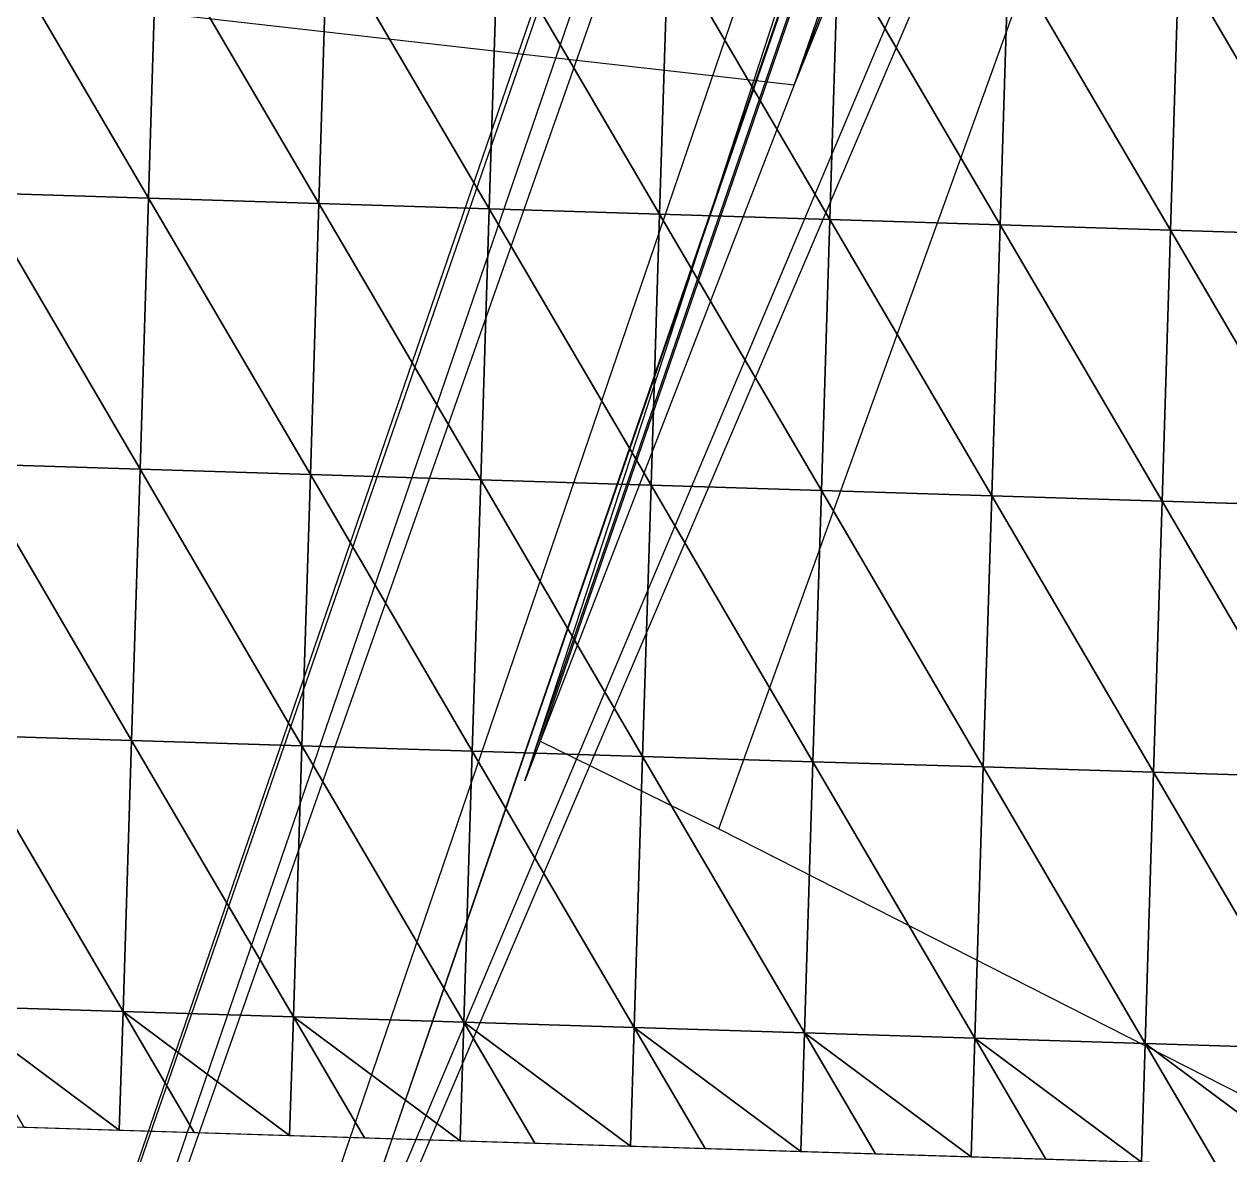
# Model space of a CAD drawing. Extents: x -1515 to 3065, y -1614 to 5536.
# Drawn here: x -849.3 to -509.8, y -980.6 to -662.1 of the extents above; entities that cross this region are included whole.
import ezdxf

# ---------------------------------------------------------------- set-up
doc = ezdxf.new("R2010")
doc.units = 0
doc.header["$MEASUREMENT"] = 0
doc.layers.get('0').update_dxf_attribs({"linetype": 'CONTINUOUS'})
for name, color, linetype in [('0710400000', 7, 'CONTINUOUS'), ('___', 6, 'CONTINUOUS'), ('GOOGLE_EARTH_SNAPSHOT', 72, 'CONTINUOUS'), ('GOOGLE_EARTH_TERRAIN', 142, 'CONTINUOUS')]:
    doc.layers.add(name, color=color, linetype=linetype)

# ---------------------------------------------------------------- blocks, each defined once
blk = doc.blocks.new('GOOGLE_EARTH_TERRAIN')
at = {"color": 8}
mesh = blk.add_polyface(dxfattribs=at)
corners = [(-814.28, -711.12, -1.96), (-859.85, -633.28, -3.96), (-862.24, -709.62, -3.96)]
mesh.append_faces([[corners[k] for k in face] for face in [(0, 1, 2)]], dxfattribs={"color": 8})
mesh = blk.add_polyface(dxfattribs=at)
corners = [(-811.89, -634.78, -2.96), (-859.85, -633.28, -3.96), (-814.28, -711.12, -1.96)]
mesh.append_faces([[corners[k] for k in face] for face in [(0, 1, 2)]], dxfattribs={"color": 8})
mesh = blk.add_polyface(dxfattribs=at)
corners = [(-766.32, -712.63, -0.96), (-811.89, -634.78, -2.96), (-814.28, -711.12, -1.96)]
mesh.append_faces([[corners[k] for k in face] for face in [(0, 1, 2)]], dxfattribs={"color": 8})
mesh = blk.add_polyface(dxfattribs=at)
corners = [(-763.93, -636.28, -2.96), (-811.89, -634.78, -2.96), (-766.32, -712.63, -0.96)]
mesh.append_faces([[corners[k] for k in face] for face in [(0, 1, 2)]], dxfattribs={"color": 8})
mesh = blk.add_polyface(dxfattribs=at)
corners = [(-718.36, -714.13, -1.96), (-763.93, -636.28, -2.96), (-766.32, -712.63, -0.96)]
mesh.append_faces([[corners[k] for k in face] for face in [(0, 1, 2)]], dxfattribs={"color": 8})
mesh = blk.add_polyface(dxfattribs=at)
corners = [(-715.97, -637.78, -2.96), (-763.93, -636.28, -2.96), (-718.36, -714.13, -1.96)]
mesh.append_faces([[corners[k] for k in face] for face in [(0, 1, 2)]], dxfattribs={"color": 8})
mesh = blk.add_polyface(dxfattribs=at)
corners = [(-670.4, -715.63, -1.96), (-715.97, -637.78, -2.96), (-718.36, -714.13, -1.96)]
mesh.append_faces([[corners[k] for k in face] for face in [(0, 1, 2)]], dxfattribs={"color": 8})
mesh = blk.add_polyface(dxfattribs=at)
corners = [(-668.01, -639.28, -2.96), (-715.97, -637.78, -2.96), (-670.4, -715.63, -1.96)]
mesh.append_faces([[corners[k] for k in face] for face in [(0, 1, 2)]], dxfattribs={"color": 8})
mesh = blk.add_polyface(dxfattribs=at)
corners = [(-622.44, -717.13, -2.96), (-668.01, -639.28, -2.96), (-670.4, -715.63, -1.96)]
mesh.append_faces([[corners[k] for k in face] for face in [(0, 1, 2)]], dxfattribs={"color": 8})
mesh = blk.add_polyface(dxfattribs=at)
corners = [(-620.06, -640.78, -3.96), (-668.01, -639.28, -2.96), (-622.44, -717.13, -2.96)]
mesh.append_faces([[corners[k] for k in face] for face in [(0, 1, 2)]], dxfattribs={"color": 8})
mesh = blk.add_polyface(dxfattribs=at)
corners = [(-574.48, -718.63, -2.96), (-620.06, -640.78, -3.96), (-622.44, -717.13, -2.96)]
mesh.append_faces([[corners[k] for k in face] for face in [(0, 1, 2)]], dxfattribs={"color": 8})
mesh = blk.add_polyface(dxfattribs=at)
corners = [(-572.1, -642.28, -3.96), (-620.06, -640.78, -3.96), (-574.48, -718.63, -2.96)]
mesh.append_faces([[corners[k] for k in face] for face in [(0, 1, 2)]], dxfattribs={"color": 8})
mesh = blk.add_polyface(dxfattribs=at)
corners = [(-526.53, -720.13, -2.96), (-572.1, -642.28, -3.96), (-574.48, -718.63, -2.96)]
mesh.append_faces([[corners[k] for k in face] for face in [(0, 1, 2)]], dxfattribs={"color": 8})
mesh = blk.add_polyface(dxfattribs=at)
corners = [(-524.14, -643.78, -3.96), (-572.1, -642.28, -3.96), (-526.53, -720.13, -2.96)]
mesh.append_faces([[corners[k] for k in face] for face in [(0, 1, 2)]], dxfattribs={"color": 8})
mesh = blk.add_polyface(dxfattribs=at)
corners = [(-478.57, -721.62, -2.96), (-524.14, -643.78, -3.96), (-526.53, -720.13, -2.96)]
mesh.append_faces([[corners[k] for k in face] for face in [(0, 1, 2)]], dxfattribs={"color": 8})
mesh = blk.add_polyface(dxfattribs=at)
corners = [(-476.18, -645.28, -3.96), (-524.14, -643.78, -3.96), (-478.57, -721.62, -2.96)]
mesh.append_faces([[corners[k] for k in face] for face in [(0, 1, 2)]], dxfattribs={"color": 8})
mesh = blk.add_polyface(dxfattribs=at)
corners = [(-816.67, -787.47, -1.96), (-862.24, -709.62, -3.96), (-864.63, -785.97, -2.96)]
mesh.append_faces([[corners[k] for k in face] for face in [(0, 1, 2)]], dxfattribs={"color": 8})
mesh = blk.add_polyface(dxfattribs=at)
corners = [(-814.28, -711.12, -1.96), (-862.24, -709.62, -3.96), (-816.67, -787.47, -1.96)]
mesh.append_faces([[corners[k] for k in face] for face in [(0, 1, 2)]], dxfattribs={"color": 8})
mesh = blk.add_polyface(dxfattribs=at)
corners = [(-768.71, -788.97, -0.96), (-814.28, -711.12, -1.96), (-816.67, -787.47, -1.96)]
mesh.append_faces([[corners[k] for k in face] for face in [(0, 1, 2)]], dxfattribs={"color": 8})
mesh = blk.add_polyface(dxfattribs=at)
corners = [(-766.32, -712.63, -0.96), (-814.28, -711.12, -1.96), (-768.71, -788.97, -0.96)]
mesh.append_faces([[corners[k] for k in face] for face in [(0, 1, 2)]], dxfattribs={"color": 8})
mesh = blk.add_polyface(dxfattribs=at)
corners = [(-720.75, -790.47, -0.96), (-766.32, -712.63, -0.96), (-768.71, -788.97, -0.96)]
mesh.append_faces([[corners[k] for k in face] for face in [(0, 1, 2)]], dxfattribs={"color": 8})
mesh = blk.add_polyface(dxfattribs=at)
corners = [(-718.36, -714.13, -1.96), (-766.32, -712.63, -0.96), (-720.75, -790.47, -0.96)]
mesh.append_faces([[corners[k] for k in face] for face in [(0, 1, 2)]], dxfattribs={"color": 8})
mesh = blk.add_polyface(dxfattribs=at)
corners = [(-672.79, -791.97, -1.96), (-718.36, -714.13, -1.96), (-720.75, -790.47, -0.96)]
mesh.append_faces([[corners[k] for k in face] for face in [(0, 1, 2)]], dxfattribs={"color": 8})
mesh = blk.add_polyface(dxfattribs=at)
corners = [(-670.4, -715.63, -1.96), (-718.36, -714.13, -1.96), (-672.79, -791.97, -1.96)]
mesh.append_faces([[corners[k] for k in face] for face in [(0, 1, 2)]], dxfattribs={"color": 8})
mesh = blk.add_polyface(dxfattribs=at)
corners = [(-624.83, -793.47, -1.96), (-670.4, -715.63, -1.96), (-672.79, -791.97, -1.96)]
mesh.append_faces([[corners[k] for k in face] for face in [(0, 1, 2)]], dxfattribs={"color": 8})
mesh = blk.add_polyface(dxfattribs=at)
corners = [(-622.44, -717.13, -2.96), (-670.4, -715.63, -1.96), (-624.83, -793.47, -1.96)]
mesh.append_faces([[corners[k] for k in face] for face in [(0, 1, 2)]], dxfattribs={"color": 8})
mesh = blk.add_polyface(dxfattribs=at)
corners = [(-576.87, -794.97, -1.96), (-622.44, -717.13, -2.96), (-624.83, -793.47, -1.96)]
mesh.append_faces([[corners[k] for k in face] for face in [(0, 1, 2)]], dxfattribs={"color": 8})
mesh = blk.add_polyface(dxfattribs=at)
corners = [(-574.48, -718.63, -2.96), (-622.44, -717.13, -2.96), (-576.87, -794.97, -1.96)]
mesh.append_faces([[corners[k] for k in face] for face in [(0, 1, 2)]], dxfattribs={"color": 8})
mesh = blk.add_polyface(dxfattribs=at)
corners = [(-528.91, -796.47, -2.96), (-574.48, -718.63, -2.96), (-576.87, -794.97, -1.96)]
mesh.append_faces([[corners[k] for k in face] for face in [(0, 1, 2)]], dxfattribs={"color": 8})
mesh = blk.add_polyface(dxfattribs=at)
corners = [(-526.53, -720.13, -2.96), (-574.48, -718.63, -2.96), (-528.91, -796.47, -2.96)]
mesh.append_faces([[corners[k] for k in face] for face in [(0, 1, 2)]], dxfattribs={"color": 8})
mesh = blk.add_polyface(dxfattribs=at)
corners = [(-480.95, -797.97, -2.96), (-526.53, -720.13, -2.96), (-528.91, -796.47, -2.96)]
mesh.append_faces([[corners[k] for k in face] for face in [(0, 1, 2)]], dxfattribs={"color": 8})
mesh = blk.add_polyface(dxfattribs=at)
corners = [(-478.57, -721.62, -2.96), (-526.53, -720.13, -2.96), (-480.95, -797.97, -2.96)]
mesh.append_faces([[corners[k] for k in face] for face in [(0, 1, 2)]], dxfattribs={"color": 8})
mesh = blk.add_polyface(dxfattribs=at)
corners = [(-819.06, -863.82, -2.96), (-864.63, -785.97, -2.96), (-867.02, -862.32, -3.96)]
mesh.append_faces([[corners[k] for k in face] for face in [(0, 1, 2)]], dxfattribs={"color": 8})
mesh = blk.add_polyface(dxfattribs=at)
corners = [(-816.67, -787.47, -1.96), (-864.63, -785.97, -2.96), (-819.06, -863.82, -2.96)]
mesh.append_faces([[corners[k] for k in face] for face in [(0, 1, 2)]], dxfattribs={"color": 8})
mesh = blk.add_polyface(dxfattribs=at)
corners = [(-771.1, -865.32, -1.96), (-816.67, -787.47, -1.96), (-819.06, -863.82, -2.96)]
mesh.append_faces([[corners[k] for k in face] for face in [(0, 1, 2)]], dxfattribs={"color": 8})
mesh = blk.add_polyface(dxfattribs=at)
corners = [(-768.71, -788.97, -0.96), (-816.67, -787.47, -1.96), (-771.1, -865.32, -1.96)]
mesh.append_faces([[corners[k] for k in face] for face in [(0, 1, 2)]], dxfattribs={"color": 8})
mesh = blk.add_polyface(dxfattribs=at)
corners = [(-723.14, -866.82, -1.96), (-768.71, -788.97, -0.96), (-771.1, -865.32, -1.96)]
mesh.append_faces([[corners[k] for k in face] for face in [(0, 1, 2)]], dxfattribs={"color": 8})
mesh = blk.add_polyface(dxfattribs=at)
corners = [(-720.75, -790.47, -0.96), (-768.71, -788.97, -0.96), (-723.14, -866.82, -1.96)]
mesh.append_faces([[corners[k] for k in face] for face in [(0, 1, 2)]], dxfattribs={"color": 8})
mesh = blk.add_polyface(dxfattribs=at)
corners = [(-675.18, -868.32, -0.96), (-720.75, -790.47, -0.96), (-723.14, -866.82, -1.96)]
mesh.append_faces([[corners[k] for k in face] for face in [(0, 1, 2)]], dxfattribs={"color": 8})
mesh = blk.add_polyface(dxfattribs=at)
corners = [(-672.79, -791.97, -1.96), (-720.75, -790.47, -0.96), (-675.18, -868.32, -0.96)]
mesh.append_faces([[corners[k] for k in face] for face in [(0, 1, 2)]], dxfattribs={"color": 8})
mesh = blk.add_polyface(dxfattribs=at)
corners = [(-627.22, -869.82, -0.96), (-672.79, -791.97, -1.96), (-675.18, -868.32, -0.96)]
mesh.append_faces([[corners[k] for k in face] for face in [(0, 1, 2)]], dxfattribs={"color": 8})
mesh = blk.add_polyface(dxfattribs=at)
corners = [(-624.83, -793.47, -1.96), (-672.79, -791.97, -1.96), (-627.22, -869.82, -0.96)]
mesh.append_faces([[corners[k] for k in face] for face in [(0, 1, 2)]], dxfattribs={"color": 8})
mesh = blk.add_polyface(dxfattribs=at)
corners = [(-579.26, -871.32, -0.96), (-624.83, -793.47, -1.96), (-627.22, -869.82, -0.96)]
mesh.append_faces([[corners[k] for k in face] for face in [(0, 1, 2)]], dxfattribs={"color": 8})
mesh = blk.add_polyface(dxfattribs=at)
corners = [(-576.87, -794.97, -1.96), (-624.83, -793.47, -1.96), (-579.26, -871.32, -0.96)]
mesh.append_faces([[corners[k] for k in face] for face in [(0, 1, 2)]], dxfattribs={"color": 8})
mesh = blk.add_polyface(dxfattribs=at)
corners = [(-531.3, -872.82, 0.04), (-576.87, -794.97, -1.96), (-579.26, -871.32, -0.96)]
mesh.append_faces([[corners[k] for k in face] for face in [(0, 1, 2)]], dxfattribs={"color": 8})
mesh = blk.add_polyface(dxfattribs=at)
corners = [(-528.91, -796.47, -2.96), (-576.87, -794.97, -1.96), (-531.3, -872.82, 0.04)]
mesh.append_faces([[corners[k] for k in face] for face in [(0, 1, 2)]], dxfattribs={"color": 8})
mesh = blk.add_polyface(dxfattribs=at)
corners = [(-483.34, -874.32, -0.96), (-528.91, -796.47, -2.96), (-531.3, -872.82, 0.04)]
mesh.append_faces([[corners[k] for k in face] for face in [(0, 1, 2)]], dxfattribs={"color": 8})
mesh = blk.add_polyface(dxfattribs=at)
corners = [(-480.95, -797.97, -2.96), (-528.91, -796.47, -2.96), (-483.34, -874.32, -0.96)]
mesh.append_faces([[corners[k] for k in face] for face in [(0, 1, 2)]], dxfattribs={"color": 8})
mesh = blk.add_polyface(dxfattribs=at)
corners = [(-821.45, -940.17, -2.96), (-867.02, -862.32, -3.96), (-869.41, -938.66, -3.96)]
mesh.append_faces([[corners[k] for k in face] for face in [(0, 1, 2)]], dxfattribs={"color": 8})
mesh = blk.add_polyface(dxfattribs=at)
corners = [(-819.06, -863.82, -2.96), (-867.02, -862.32, -3.96), (-821.45, -940.17, -2.96)]
mesh.append_faces([[corners[k] for k in face] for face in [(0, 1, 2)]], dxfattribs={"color": 8})
mesh = blk.add_polyface(dxfattribs=at)
corners = [(-773.49, -941.67, -1.96), (-819.06, -863.82, -2.96), (-821.45, -940.17, -2.96)]
mesh.append_faces([[corners[k] for k in face] for face in [(0, 1, 2)]], dxfattribs={"color": 8})
mesh = blk.add_polyface(dxfattribs=at)
corners = [(-771.1, -865.32, -1.96), (-819.06, -863.82, -2.96), (-773.49, -941.67, -1.96)]
mesh.append_faces([[corners[k] for k in face] for face in [(0, 1, 2)]], dxfattribs={"color": 8})
mesh = blk.add_polyface(dxfattribs=at)
corners = [(-725.53, -943.17, -1.96), (-771.1, -865.32, -1.96), (-773.49, -941.67, -1.96)]
mesh.append_faces([[corners[k] for k in face] for face in [(0, 1, 2)]], dxfattribs={"color": 8})
mesh = blk.add_polyface(dxfattribs=at)
corners = [(-723.14, -866.82, -1.96), (-771.1, -865.32, -1.96), (-725.53, -943.17, -1.96)]
mesh.append_faces([[corners[k] for k in face] for face in [(0, 1, 2)]], dxfattribs={"color": 8})
mesh = blk.add_polyface(dxfattribs=at)
corners = [(-677.57, -944.67, -1.96), (-723.14, -866.82, -1.96), (-725.53, -943.17, -1.96)]
mesh.append_faces([[corners[k] for k in face] for face in [(0, 1, 2)]], dxfattribs={"color": 8})
mesh = blk.add_polyface(dxfattribs=at)
corners = [(-675.18, -868.32, -0.96), (-723.14, -866.82, -1.96), (-677.57, -944.67, -1.96)]
mesh.append_faces([[corners[k] for k in face] for face in [(0, 1, 2)]], dxfattribs={"color": 8})
mesh = blk.add_polyface(dxfattribs=at)
corners = [(-629.61, -946.17, -1.96), (-675.18, -868.32, -0.96), (-677.57, -944.67, -1.96)]
mesh.append_faces([[corners[k] for k in face] for face in [(0, 1, 2)]], dxfattribs={"color": 8})
mesh = blk.add_polyface(dxfattribs=at)
corners = [(-627.22, -869.82, -0.96), (-675.18, -868.32, -0.96), (-629.61, -946.17, -1.96)]
mesh.append_faces([[corners[k] for k in face] for face in [(0, 1, 2)]], dxfattribs={"color": 8})
mesh = blk.add_polyface(dxfattribs=at)
corners = [(-581.64, -947.67, -1.96), (-627.22, -869.82, -0.96), (-629.61, -946.17, -1.96)]
mesh.append_faces([[corners[k] for k in face] for face in [(0, 1, 2)]], dxfattribs={"color": 8})
mesh = blk.add_polyface(dxfattribs=at)
corners = [(-579.26, -871.32, -0.96), (-627.22, -869.82, -0.96), (-581.64, -947.67, -1.96)]
mesh.append_faces([[corners[k] for k in face] for face in [(0, 1, 2)]], dxfattribs={"color": 8})
mesh = blk.add_polyface(dxfattribs=at)
corners = [(-533.68, -949.17, -1.96), (-579.26, -871.32, -0.96), (-581.64, -947.67, -1.96)]
mesh.append_faces([[corners[k] for k in face] for face in [(0, 1, 2)]], dxfattribs={"color": 8})
mesh = blk.add_polyface(dxfattribs=at)
corners = [(-531.3, -872.82, 0.04), (-579.26, -871.32, -0.96), (-533.68, -949.17, -1.96)]
mesh.append_faces([[corners[k] for k in face] for face in [(0, 1, 2)]], dxfattribs={"color": 8})
mesh = blk.add_polyface(dxfattribs=at)
corners = [(-485.72, -950.67, -1.96), (-531.3, -872.82, 0.04), (-533.68, -949.17, -1.96)]
mesh.append_faces([[corners[k] for k in face] for face in [(0, 1, 2)]], dxfattribs={"color": 8})
mesh = blk.add_polyface(dxfattribs=at)
corners = [(-483.34, -874.32, -0.96), (-531.3, -872.82, 0.04), (-485.72, -950.67, -1.96)]
mesh.append_faces([[corners[k] for k in face] for face in [(0, 1, 2)]], dxfattribs={"color": 8})
mesh = blk.add_polyface(dxfattribs=at)
corners = [(-822.5, -973.65, -2.52), (-869.41, -938.66, -3.96), (-849.42, -972.8, -3.08)]
mesh.append_faces([[corners[k] for k in face] for face in [(0, 1, 2)]], dxfattribs={"color": 8})
mesh = blk.add_polyface(dxfattribs=at)
corners = [(-821.45, -940.17, -2.96), (-869.41, -938.66, -3.96), (-822.5, -973.65, -2.52)]
mesh.append_faces([[corners[k] for k in face] for face in [(0, 1, 2)]], dxfattribs={"color": 8})
mesh = blk.add_polyface(dxfattribs=at)
corners = [(-801.46, -974.31, -2.52), (-821.45, -940.17, -2.96), (-822.5, -973.65, -2.52)]
mesh.append_faces([[corners[k] for k in face] for face in [(0, 1, 2)]], dxfattribs={"color": 8})
mesh = blk.add_polyface(dxfattribs=at)
corners = [(-774.54, -975.15, -1.96), (-821.45, -940.17, -2.96), (-801.46, -974.31, -2.52)]
mesh.append_faces([[corners[k] for k in face] for face in [(0, 1, 2)]], dxfattribs={"color": 8})
mesh = blk.add_polyface(dxfattribs=at)
corners = [(-773.49, -941.67, -1.96), (-821.45, -940.17, -2.96), (-774.54, -975.15, -1.96)]
mesh.append_faces([[corners[k] for k in face] for face in [(0, 1, 2)]], dxfattribs={"color": 8})
mesh = blk.add_polyface(dxfattribs=at)
corners = [(-753.5, -975.81, -1.96), (-773.49, -941.67, -1.96), (-774.54, -975.15, -1.96)]
mesh.append_faces([[corners[k] for k in face] for face in [(0, 1, 2)]], dxfattribs={"color": 8})
mesh = blk.add_polyface(dxfattribs=at)
corners = [(-726.57, -976.65, -1.96), (-773.49, -941.67, -1.96), (-753.5, -975.81, -1.96)]
mesh.append_faces([[corners[k] for k in face] for face in [(0, 1, 2)]], dxfattribs={"color": 8})
mesh = blk.add_polyface(dxfattribs=at)
corners = [(-725.53, -943.17, -1.96), (-773.49, -941.67, -1.96), (-726.57, -976.65, -1.96)]
mesh.append_faces([[corners[k] for k in face] for face in [(0, 1, 2)]], dxfattribs={"color": 8})
mesh = blk.add_polyface(dxfattribs=at)
corners = [(-705.54, -977.31, -1.96), (-725.53, -943.17, -1.96), (-726.57, -976.65, -1.96)]
mesh.append_faces([[corners[k] for k in face] for face in [(0, 1, 2)]], dxfattribs={"color": 8})
mesh = blk.add_polyface(dxfattribs=at)
corners = [(-678.61, -978.15, -1.96), (-725.53, -943.17, -1.96), (-705.54, -977.31, -1.96)]
mesh.append_faces([[corners[k] for k in face] for face in [(0, 1, 2)]], dxfattribs={"color": 8})
mesh = blk.add_polyface(dxfattribs=at)
corners = [(-677.57, -944.67, -1.96), (-725.53, -943.17, -1.96), (-678.61, -978.15, -1.96)]
mesh.append_faces([[corners[k] for k in face] for face in [(0, 1, 2)]], dxfattribs={"color": 8})
mesh = blk.add_polyface(dxfattribs=at)
corners = [(-657.58, -978.81, -1.96), (-677.57, -944.67, -1.96), (-678.61, -978.15, -1.96)]
mesh.append_faces([[corners[k] for k in face] for face in [(0, 1, 2)]], dxfattribs={"color": 8})
mesh = blk.add_polyface(dxfattribs=at)
corners = [(-630.65, -979.65, -1.96), (-677.57, -944.67, -1.96), (-657.58, -978.81, -1.96)]
mesh.append_faces([[corners[k] for k in face] for face in [(0, 1, 2)]], dxfattribs={"color": 8})
mesh = blk.add_polyface(dxfattribs=at)
corners = [(-629.61, -946.17, -1.96), (-677.57, -944.67, -1.96), (-630.65, -979.65, -1.96)]
mesh.append_faces([[corners[k] for k in face] for face in [(0, 1, 2)]], dxfattribs={"color": 8})
mesh = blk.add_polyface(dxfattribs=at)
corners = [(-609.62, -980.31, -1.96), (-629.61, -946.17, -1.96), (-630.65, -979.65, -1.96)]
mesh.append_faces([[corners[k] for k in face] for face in [(0, 1, 2)]], dxfattribs={"color": 8})
mesh = blk.add_polyface(dxfattribs=at)
corners = [(-582.69, -981.15, -1.96), (-629.61, -946.17, -1.96), (-609.62, -980.31, -1.96)]
mesh.append_faces([[corners[k] for k in face] for face in [(0, 1, 2)]], dxfattribs={"color": 8})
mesh = blk.add_polyface(dxfattribs=at)
corners = [(-581.64, -947.67, -1.96), (-629.61, -946.17, -1.96), (-582.69, -981.15, -1.96)]
mesh.append_faces([[corners[k] for k in face] for face in [(0, 1, 2)]], dxfattribs={"color": 8})
mesh = blk.add_polyface(dxfattribs=at)
corners = [(-561.66, -981.81, -2.4), (-581.64, -947.67, -1.96), (-582.69, -981.15, -1.96)]
mesh.append_faces([[corners[k] for k in face] for face in [(0, 1, 2)]], dxfattribs={"color": 8})
mesh = blk.add_polyface(dxfattribs=at)
corners = [(-534.73, -982.65, -2.4), (-581.64, -947.67, -1.96), (-561.66, -981.81, -2.4)]
mesh.append_faces([[corners[k] for k in face] for face in [(0, 1, 2)]], dxfattribs={"color": 8})
mesh = blk.add_polyface(dxfattribs=at)
corners = [(-533.68, -949.17, -1.96), (-581.64, -947.67, -1.96), (-534.73, -982.65, -2.4)]
mesh.append_faces([[corners[k] for k in face] for face in [(0, 1, 2)]], dxfattribs={"color": 8})
mesh = blk.add_polyface(dxfattribs=at)
corners = [(-513.7, -983.31, -2.4), (-533.68, -949.17, -1.96), (-534.73, -982.65, -2.4)]
mesh.append_faces([[corners[k] for k in face] for face in [(0, 1, 2)]], dxfattribs={"color": 8})
mesh = blk.add_polyface(dxfattribs=at)
corners = [(-486.77, -984.15, -2.4), (-533.68, -949.17, -1.96), (-513.7, -983.31, -2.4)]
mesh.append_faces([[corners[k] for k in face] for face in [(0, 1, 2)]], dxfattribs={"color": 8})
mesh = blk.add_polyface(dxfattribs=at)
corners = [(-485.72, -950.67, -1.96), (-533.68, -949.17, -1.96), (-486.77, -984.15, -2.4)]
mesh.append_faces([[corners[k] for k in face] for face in [(0, 1, 2)]], dxfattribs={"color": 8})
blk = doc.blocks.new('GOOGLE_EARTH_SNAPSHOT')
at = {"color": 8}
mesh = blk.add_polyface(dxfattribs=at)
corners = [(970.04, -1029.46), (-975.53, 1035.84), (-1038.32, -966.89), (1032.05, 973.28)]
mesh.append_faces([[corners[k] for k in face] for face in [(0, 1, 2), (1, 0, 3)]], dxfattribs={"vtx0": -1, "color": 8})

msp = doc.modelspace()

# ---------------------------------------------------------------- linework, layer by layer
at = {"layer": '0710400000', "color": 5}
for p, q in [((900.82, 3771.37), (-632.46, -679.19)), ((886.46, 3736.78), (-632.46, -679.19)), ((-632.46, -679.19), (1021.65, 3718.99)), ((740.41, 3559.04), (-708.29, -875.19)), ((-704.04, -864.04), (815.84, 3554.32)), ((802.6, 3519.59), (-736.43, -948.99)), ((-708.29, -875.19), (802.6, 3519.59)), ((-653.67, -888.77), (927.38, 3496.72)), ((779.31, 3458.51), (-754.71, -1002.12)), ((-736.43, -948.99), (779.31, 3458.51)), ((-807.84, -1139.5), (1081.46, 3337.57)), ((-841.49, -1225.85), (1073.77, 3262.14)), ((647.8, 3142.65), (-926.04, -1332.5)), ((-849.95, -1246.57), (647.8, 3142.65)), ((582.66, 3072.15), (-945.61, -1356.58)), ((-926.04, -1332.5), (582.66, 3072.15)), ((-945.61, -1356.58), (566.16, 3049.5)), ((-704.04, -864.04), (-653.67, -888.77))]:
    msp.add_line(p, q, dxfattribs=at)
at = {"layer": '___', "color": 6}
for p, q in [((-612.15, -628.61), (-632.46, -679.19)), ((-910.12, -647.64), (-632.46, -679.19)), ((-632.46, -679.19), (-704.04, -864.04)), ((-704.04, -864.04), (-708.29, -875.19)), ((-653.67, -888.77), (-505.92, -963.96)), ((-736.43, -948.99), (-754.71, -1002.12))]:
    msp.add_line(p, q, dxfattribs=at)

# ---------------------------------------------------------------- block references
at = {"layer": 'GOOGLE_EARTH_SNAPSHOT'}
msp.add_blockref('GOOGLE_EARTH_SNAPSHOT', (0, 0), dxfattribs=at)
at = {"layer": 'GOOGLE_EARTH_TERRAIN'}
msp.add_blockref('GOOGLE_EARTH_TERRAIN', (0, 0), dxfattribs=at)

doc.saveas('drawing.dxf')
